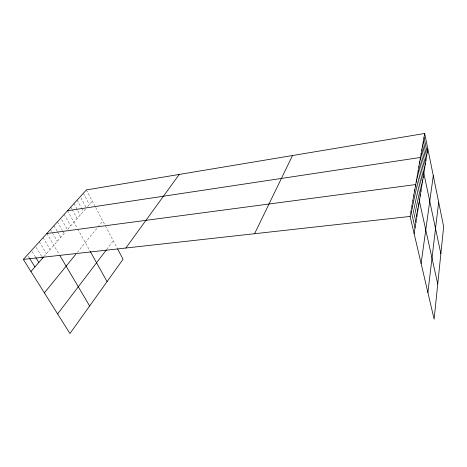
<?xml version="1.0" encoding="UTF-8"?>
<svg xmlns="http://www.w3.org/2000/svg" width="467" height="467" viewBox="0 0 467 467"><rect width="100%" height="100%" fill="white"/><g stroke="black" fill="none" stroke-linecap="round" stroke-linejoin="round"><path stroke-width="0.35" stroke-dasharray="2.33 1.75" d="M106.686 249.46L113.288 240.785M77.294 252.431L97.165 228.013M97.982 227.015L102.839 221.043M44.085 256.436L65.059 232.385M85.496 208.947L67.435 229.659L60.85 218.066M87.644 206.478L92.303 201.137M28.189 256.109L29.31 257.918M32.194 251.678L35.51 257.072M36.128 247.317L41.581 256.272M39.286 241.842L46.443 253.733M43.104 237.633L50.156 249.471M46.858 233.494L59.344 254.661M50.442 229.548L57.301 241.287M53.968 225.654L57.172 231.194M57.529 231.813L60.733 237.347M57.435 221.831L62.356 230.406M62.706 231.019L64.107 233.471M64.218 214.353L70.715 225.9M67.528 210.705L77.458 228.509M77.773 229.081L89.927 250.878M70.786 207.109L71.842 209.018M72.192 209.654L77.113 218.556M74.002 203.571L80.242 214.972M77.16 200.08L81.27 207.652M81.614 208.282L83.324 211.434M80.954 197.903L86.027 207.325M83.348 193.262L89.355 204.523M86.372 189.929L94.643 205.556M95.636 207.436L104.824 224.796M105.489 226.051L117.299 248.362"/><path stroke-width="0.7" d="M427.895 292.558L438.671 202.17M421.106 263.487L433.294 175.732M414.118 233.564L427.807 148.78M424.69 133.469L443.65 226.629L434.117 319.2L410.114 216.425L424.69 133.469L86.372 189.929L23.35 259.413L69.945 333.531L123.06 259.243L117.602 248.94M254.585 233.71L292.517 155.523M125.874 248.018L179.24 174.43M57.628 313.941L106.289 249.979M44.383 292.867L75.934 254.101M30.95 271.502L43.612 256.978M67.528 210.705L420.475 157.449L440.86 253.721M46.858 233.494L415.718 184.547L437.742 284.012M23.35 259.413L410.114 216.425M29.684 258.52L34.926 266.943M35.877 257.667L38.831 262.466M41.942 256.868L42.672 258.058M60.033 255.828L89.635 305.996M90.283 251.509L107.066 281.613M411.106 210.798L415.046 227.826M412.069 205.299L415.951 222.222M413.015 199.934L416.833 216.746M413.931 194.686L417.696 211.393M414.836 189.561L418.543 206.163M416.552 179.789L420.154 196.181M417.37 175.131L420.925 191.423M418.169 170.572L421.672 186.759M418.957 166.106L422.413 182.194M419.722 161.734L423.131 177.723M421.216 153.246L424.538 169.042M421.94 149.136L425.215 164.828M422.647 145.103L425.881 160.701M424.024 137.269L427.177 152.674M423.341 141.145L426.534 156.649"/></g></svg>
